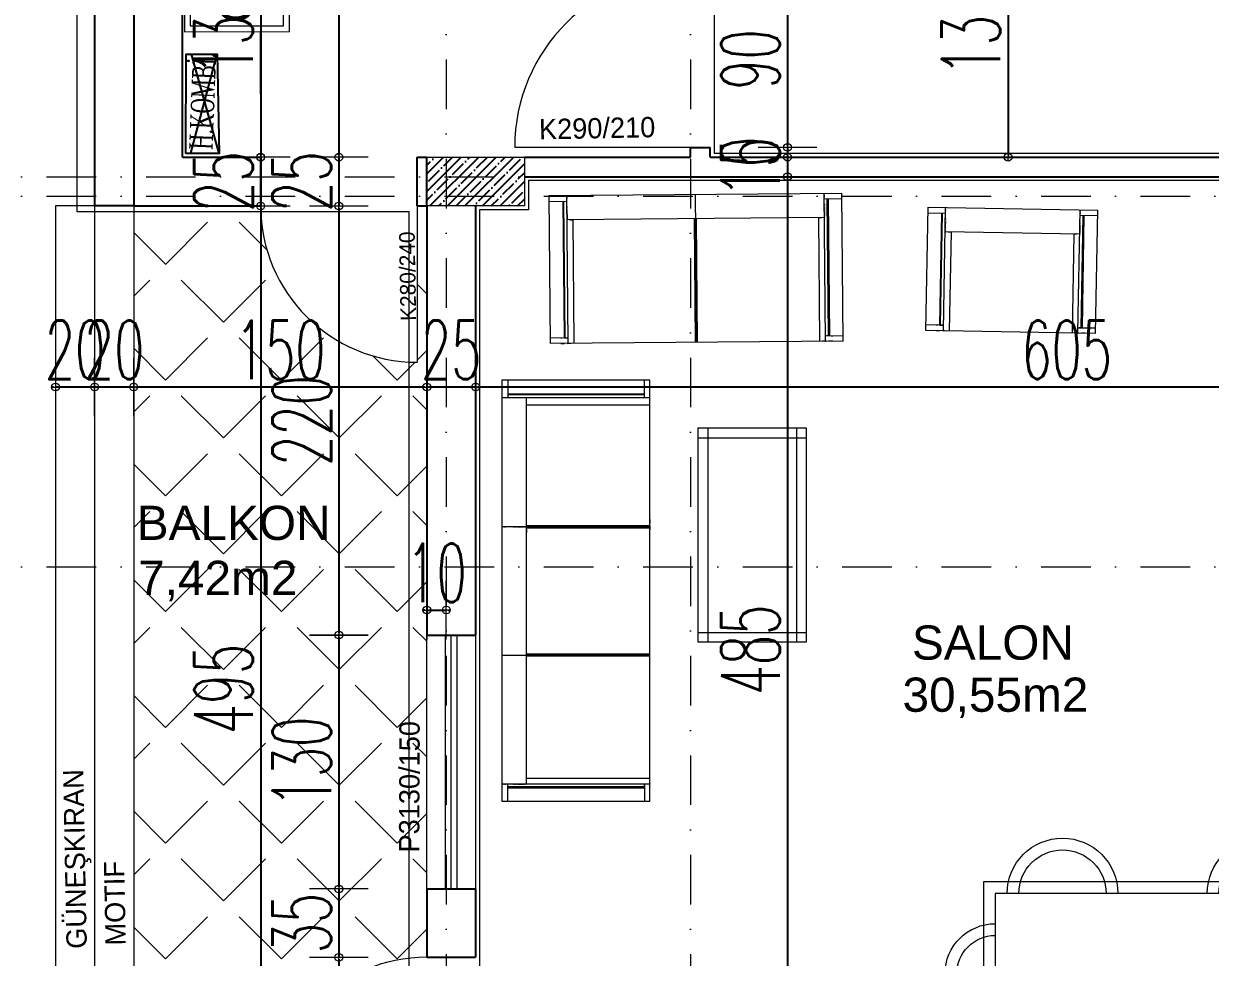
# Model space of a CAD drawing. Header units: millimetres. Extents: x -16104 to 67872, y -88009 to 12107.
# Drawn here: x 10786 to 11393, y 10600 to 11078 of the extents above; entities that cross this region are included whole.
import ezdxf

# ---------------------------------------------------------------- set-up
doc = ezdxf.new("R2010")
doc.units = ezdxf.units.MM
doc.linetypes.add('DASHDOTX2', pattern=[50.8, 25.4, -12.7, 0, -12.7])
doc.layers.get('0').update_dxf_attribs({"color": 241})
for name, color, linetype, lineweight in [('akslar', 144, 'Continuous', 20), ('bacas', 11, 'Continuous', 5), ('balkon', 6, 'Continuous', 5), ('duvar', 123, 'Continuous', 25), ('emsal&kolon', 1, 'Continuous', 5), ('kapı', 3, 'Continuous', 5), ('OLCU', 54, 'Continuous', 13), ('PASEMCON', 2, 'Continuous', 9), ('pencere', 5, 'Continuous', 5), ('POZ', 36, 'Continuous', 18), ('SıVA', 40, 'Continuous', 9), ('tefriş', 30, 'Continuous', 5), ('ÖLÇÜ', 252, 'Continuous', 20)]:
    doc.layers.add(name, color=color, linetype=linetype, lineweight=lineweight)
doc.styles.add('DIM', font='Txttw.shx', dxfattribs={"width": 0.6})
doc.styles.add('DIN', font='times.ttf', dxfattribs={"width": 0.6})
doc.styles.add('M2', font='stylu.ttf', dxfattribs={"height": 10})
doc.dimstyles.new('50', dxfattribs={"dimscale": 0, "dimtxt": 30, "dimasz": 1, "dimexe": 0, "dimexo": 2, "dimgap": 4, "dimtad": 1, "dimdec": 0, "dimzin": 0, "dimdsep": 46, "dimtxsty": 'DIM', "dimblk1": 'DOT', "dimblk2": 'DOT', "dimsah": 1, "dimcen": 1.5, "dimdle": 3, "dimse1": 1, "dimse2": 1, "dimclrd": 256, "dimclre": 9, "dimclrt": 256, "dimadec": 0, "dimazin": 0, "dimtfac": 0.24, "dimtdec": 0, "dimtix": 1, "dimtmove": 2, "dimatfit": 3, "dimldrblk": 'DOT', "dimfxl": 0, "dimtolj": 1, "dimtzin": 15, "dimarcsym": 0})

# ---------------------------------------------------------------- blocks, each defined once
blk = doc.blocks.new('sec')
at = {"layer": 'bacas'}
for p, q in [((9731.12, -593.55), (9731.12, -669.3)), ((9731.12, -593.55), (9946.75, -593.55)), ((9731.12, -593.55), (9731.12, -669.3)), ((9736.37, -593.55), (9738.37, -593.55)), ((9736.37, -593.55), (9738.37, -593.55)), ((9739.62, -593.55), (9741.62, -593.55)), ((9739.62, -593.55), (9741.62, -593.55)), ((9740.12, -593.55), (9740.12, -669.3)), ((9740.37, -593.55), (9740.12, -593.55)), ((9740.12, -593.55), (9740.12, -669.3)), ((9740.37, -593.55), (9740.12, -593.55)), ((9743.12, -656.8), (9743.12, -593.55)), ((9743.12, -656.8), (9743.12, -593.55)), ((9797, -593.55), (9946.75, -593.55)), ((9805.56, -593.55), (9805.56, -656.8)), ((9805.56, -593.55), (9805.56, -656.8)), ((9806.12, -669.3), (9806.12, -593.55)), ((9806.12, -669.3), (9806.12, -593.55)), ((9806.62, -593.55), (9806.62, -656.8)), ((9806.62, -593.55), (9806.62, -656.8)), ((9872.37, -593.55), (9870.37, -593.55)), ((9872.37, -593.55), (9870.37, -593.55)), ((9871.18, -593.55), (9871.18, -656.8)), ((9871.62, -593.55), (9871.87, -593.55)), ((9871.62, -593.55), (9871.87, -593.55)), ((9871.87, -593.55), (9871.87, -669.3)), ((9872.25, -593.55), (9872.25, -656.8)), ((9875.62, -593.55), (9873.62, -593.55)), ((9875.62, -593.55), (9873.62, -593.55)), ((9934.26, -656.8), (9934.26, -593.55)), ((9937.83, -593.56), (9937.83, -669.31)), ((9946.83, -593.56), (9946.83, -669.31)), ((9946.83, -593.56), (9946.83, -669.31)), ((9740.12, -596.3), (9731.12, -596.3)), ((9740.12, -596.3), (9731.12, -596.3)), ((9737.12, -596.3), (9736.37, -596.3)), ((9737.12, -596.3), (9736.37, -596.3)), ((9738.12, -666.3), (9738.12, -596.3)), ((9738.12, -596.3), (9739.62, -596.3)), ((9738.12, -666.3), (9738.12, -596.3)), ((9738.12, -596.3), (9739.62, -596.3)), ((9738.37, -596.3), (9738.62, -596.3)), ((9738.37, -596.3), (9738.62, -596.3)), ((9738.62, -596.3), (9738.62, -666.3)), ((9738.62, -596.3), (9738.62, -666.3)), ((9937.75, -596.3), (9946.75, -596.3)), ((9937.75, -596.3), (9946.75, -596.3)), ((9939.33, -596.31), (9939.33, -666.31)), ((9939.33, -596.31), (9939.33, -666.31)), ((9939.83, -666.31), (9939.83, -596.31)), ((9939.83, -666.31), (9939.83, -596.31)), ((9740.12, -656.8), (9871.87, -656.8)), ((9740.12, -656.8), (9740.37, -656.8)), ((9740.12, -656.8), (9937.83, -656.8)), ((9740.12, -656.8), (9740.37, -656.8)), ((9740.12, -657.3), (9740.12, -657.05)), ((9740.12, -657.3), (9740.12, -657.05)), ((9740.12, -657.8), (9740.12, -657.55)), ((9740.12, -657.8), (9740.12, -657.55)), ((9740.12, -658.3), (9740.12, -658.05)), ((9740.12, -658.3), (9740.12, -658.05)), ((9740.12, -658.8), (9740.12, -658.55)), ((9740.12, -658.8), (9740.12, -658.55)), ((9740.12, -659.3), (9740.12, -659.05)), ((9740.12, -659.3), (9740.12, -659.05)), ((9740.12, -659.8), (9740.12, -659.55)), ((9740.12, -659.8), (9740.12, -659.55)), ((9740.12, -660.3), (9740.12, -660.05)), ((9740.12, -660.3), (9740.12, -660.05)), ((9740.12, -661.05), (9740.12, -660.55)), ((9740.12, -661.05), (9740.12, -660.55)), ((9740.12, -661.55), (9740.12, -661.3)), ((9740.12, -661.55), (9740.12, -661.3)), ((9741.62, -656.8), (9743.12, -656.8)), ((9741.62, -656.8), (9743.12, -656.8)), ((9870.37, -656.8), (9868.87, -656.8)), ((9870.37, -656.8), (9868.87, -656.8)), ((9871.87, -656.8), (9871.62, -656.8)), ((9871.87, -656.8), (9871.62, -656.8)), ((9871.87, -657.3), (9871.87, -657.05)), ((9871.87, -657.3), (9871.87, -657.05)), ((9871.87, -657.8), (9871.87, -657.55)), ((9871.87, -657.8), (9871.87, -657.55)), ((9871.87, -658.3), (9871.87, -658.05)), ((9871.87, -658.3), (9871.87, -658.05)), ((9871.87, -658.8), (9871.87, -658.55)), ((9871.87, -658.8), (9871.87, -658.55)), ((9871.87, -659.3), (9871.87, -659.05)), ((9871.87, -659.3), (9871.87, -659.05)), ((9871.87, -659.8), (9871.87, -659.55)), ((9871.87, -659.8), (9871.87, -659.55)), ((9871.87, -660.3), (9871.87, -660.05)), ((9871.87, -660.3), (9871.87, -660.05)), ((9871.87, -661.05), (9871.87, -660.55)), ((9871.87, -661.05), (9871.87, -660.55)), ((9871.87, -661.55), (9871.87, -661.3)), ((9871.87, -661.55), (9871.87, -661.3)), ((9731.12, -666.3), (9740.12, -666.3)), ((9731.12, -666.3), (9740.12, -666.3)), ((9740.12, -662.3), (9740.12, -662.05)), ((9740.12, -662.3), (9740.12, -662.05)), ((9740.12, -663.05), (9740.12, -662.8)), ((9740.12, -663.05), (9740.12, -662.8)), ((9740.12, -663.8), (9740.12, -663.55)), ((9740.12, -663.8), (9740.12, -663.55)), ((9740.12, -667.55), (9740.12, -667.3)), ((9740.12, -667.55), (9740.12, -667.3)), ((9871.87, -662.3), (9871.87, -662.05)), ((9871.87, -662.3), (9871.87, -662.05)), ((9871.87, -663.05), (9871.87, -662.8)), ((9871.87, -663.05), (9871.87, -662.8)), ((9871.87, -663.8), (9871.87, -663.55)), ((9871.87, -663.8), (9871.87, -663.55)), ((9871.87, -667.55), (9871.87, -667.3)), ((9871.87, -667.55), (9871.87, -667.3)), ((9946.83, -666.31), (9937.83, -666.31)), ((9946.83, -666.31), (9937.83, -666.31)), ((9946.83, -669.31), (9731.12, -669.3)), ((9740.12, -668.3), (9740.12, -668.05)), ((9740.12, -668.3), (9740.12, -668.05)), ((9946.83, -669.31), (9797.08, -669.31)), ((9871.87, -668.3), (9871.87, -668.05)), ((9871.87, -668.3), (9871.87, -668.05))]:
    blk.add_line(p, q, dxfattribs=at)
blk = doc.blocks.new('NEWBLOCK5')
at = {"layer": 'bacas'}
for p, q in [((1.4704, -0.1965), (0.3729, -0.1965)), ((0.3729, -0.1965), (0.3729, -0.749)), ((0.4229, -0.1965), (0.4229, -0.749)), ((1.4204, -0.1965), (1.4204, -0.749)), ((1.4704, -0.749), (1.4704, -0.1965)), ((0.3729, -0.2465), (1.4704, -0.2465)), ((1.4704, -0.7015), (0.3729, -0.7015)), ((0.3729, -0.749), (1.4704, -0.749))]:
    blk.add_line(p, q, dxfattribs=at)
blk = doc.blocks.new('NEWBLOCK4')
at = {"layer": 'bacas'}
for p, q in [((-0.8505, 0.5894), (-0.8505, 2.0869)), ((-0.093, 2.0869), (-0.8505, 2.0869)), ((-0.8205, 2.0869), (-0.8205, 1.9969)), ((-0.1205, 1.9969), (-0.1205, 2.0869)), ((-0.093, 2.0869), (-0.093, 0.5894)), ((-0.8205, 2.0169), (-0.1205, 2.0169)), ((-0.1205, 2.0119), (-0.8205, 2.0119)), ((-0.1205, 2.0269), (-0.1205, 2.0344)), ((-0.1205, 2.0169), (-0.1205, 2.0019)), ((-0.1205, 2.0144), (-0.1205, 2.0119)), ((-0.093, 2.0344), (-0.093, 2.0144)), ((-0.093, 1.9969), (-0.8505, 1.9969)), ((-0.8405, 1.9969), (-0.838, 1.9969)), ((-0.833, 1.9969), (-0.8305, 1.9969)), ((-0.7955, 1.9969), (-0.793, 1.9969)), ((-0.788, 1.9969), (-0.7855, 1.9969)), ((-0.7805, 1.9969), (-0.778, 1.9969)), ((-0.773, 1.9969), (-0.7705, 1.9969)), ((-0.768, 1.9969), (-0.763, 1.9969)), ((-0.7605, 1.9969), (-0.758, 1.9969)), ((-0.7555, 1.9969), (-0.753, 1.9969)), ((-0.7505, 1.9969), (-0.748, 1.9969)), ((-0.7455, 1.9969), (-0.743, 1.9969)), ((-0.7405, 1.9969), (-0.738, 1.9969)), ((-0.7355, 1.9969), (-0.733, 1.9969)), ((-0.7305, 1.9969), (-0.728, 1.9969)), ((-0.7255, 1.9969), (-0.7255, 0.6794)), ((-0.7255, 1.9969), (-0.7255, 1.9944)), ((-0.7255, 1.9819), (-0.7255, 1.9669)), ((-0.7255, 1.9669), (-0.093, 1.9669)), ((-0.093, 2.0019), (-0.093, 1.9819)), ((-0.093, 1.9944), (-0.093, 1.9969)), ((-0.8505, 1.3369), (-0.093, 1.3369)), ((-0.093, 1.3425), (-0.7255, 1.3425)), ((-0.093, 1.3319), (-0.7255, 1.3319)), ((-0.093, 0.6794), (-0.8505, 0.6794)), ((-0.8405, 0.6794), (-0.838, 0.6794)), ((-0.833, 0.6794), (-0.8305, 0.6794)), ((-0.8205, 0.5894), (-0.8205, 0.6794)), ((-0.7955, 0.6794), (-0.793, 0.6794)), ((-0.788, 0.6794), (-0.7855, 0.6794)), ((-0.7805, 0.6794), (-0.778, 0.6794)), ((-0.773, 0.6794), (-0.7705, 0.6794)), ((-0.768, 0.6794), (-0.763, 0.6794)), ((-0.7605, 0.6794), (-0.758, 0.6794)), ((-0.7555, 0.6794), (-0.753, 0.6794)), ((-0.7505, 0.6794), (-0.748, 0.6794)), ((-0.7455, 0.6794), (-0.743, 0.6794)), ((-0.7405, 0.6794), (-0.738, 0.6794)), ((-0.7355, 0.6794), (-0.733, 0.6794)), ((-0.7305, 0.6794), (-0.728, 0.6794)), ((-0.7255, 0.6944), (-0.7255, 0.7094)), ((-0.7255, 0.7094), (-0.093, 0.7094)), ((-0.7255, 0.6794), (-0.7255, 0.6819)), ((-0.1205, 0.6794), (-0.1205, 0.5894)), ((-0.1205, 0.6594), (-0.1205, 0.6744)), ((-0.093, 0.6744), (-0.093, 0.6944)), ((-0.093, 0.6819), (-0.093, 0.6794)), ((-0.1205, 0.6644), (-0.8205, 0.6644)), ((-0.8205, 0.6594), (-0.1205, 0.6594)), ((-0.1205, 0.6619), (-0.1205, 0.6644)), ((-0.1205, 0.6494), (-0.1205, 0.6419)), ((-0.093, 0.6419), (-0.093, 0.6619)), ((-0.093, 0.5894), (-0.8505, 0.5894))]:
    blk.add_line(p, q, dxfattribs=at)
blk = doc.blocks.new('tekli.')
at = {"layer": 'bacas'}
for p, q in [((43.44, 0), (-43.44, 0)), ((-43.44, 0), (-43.44, -63.16)), ((-38.19, 0), (-36.19, 0)), ((-34.94, 0), (-32.94, 0)), ((-34.19, 0), (-34.44, 0)), ((-34.44, 0), (-34.44, -63.16)), ((-31.44, -50.66), (-31.44, 0)), ((31.44, -50.66), (31.44, 0)), ((34.94, 0), (32.94, 0)), ((34.19, 0), (34.44, 0)), ((34.44, 0), (34.44, -63.16)), ((38.19, 0), (36.19, 0)), ((43.44, 0), (43.44, -63.16)), ((-34.44, -2.75), (-43.44, -2.75)), ((-37.44, -2.75), (-38.19, -2.75)), ((-36.44, -60.16), (-36.44, -2.75)), ((-36.44, -2.75), (-34.94, -2.75)), ((-36.19, -2.75), (-35.94, -2.75)), ((-35.94, -2.75), (-35.94, -60.16)), ((34.44, -2.75), (43.44, -2.75)), ((36.44, -2.75), (34.94, -2.75)), ((35.94, -2.75), (35.94, -60.16)), ((36.19, -2.75), (35.94, -2.75)), ((36.44, -60.16), (36.44, -2.75)), ((37.44, -2.75), (38.19, -2.75)), ((34.44, -50.66), (-34.44, -50.66)), ((-34.44, -50.66), (-34.19, -50.66)), ((-34.44, -51.16), (-34.44, -50.91)), ((-34.44, -51.66), (-34.44, -51.41)), ((-34.44, -52.16), (-34.44, -51.91)), ((-34.44, -52.66), (-34.44, -52.41)), ((-34.44, -53.16), (-34.44, -52.91)), ((-34.44, -53.66), (-34.44, -53.41)), ((-34.44, -54.16), (-34.44, -53.91)), ((-34.44, -54.91), (-34.44, -54.41)), ((-32.94, -50.66), (-31.44, -50.66)), ((32.94, -50.66), (31.44, -50.66)), ((34.44, -50.66), (34.19, -50.66)), ((34.44, -51.16), (34.44, -50.91)), ((34.44, -51.66), (34.44, -51.41)), ((34.44, -52.16), (34.44, -51.91)), ((34.44, -52.66), (34.44, -52.41)), ((34.44, -53.16), (34.44, -52.91)), ((34.44, -53.66), (34.44, -53.41)), ((34.44, -54.16), (34.44, -53.91)), ((34.44, -54.91), (34.44, -54.41)), ((-43.44, -60.16), (-34.44, -60.16)), ((-34.44, -55.41), (-34.44, -55.16)), ((-34.44, -56.16), (-34.44, -55.91)), ((-34.44, -56.91), (-34.44, -56.66)), ((-34.44, -57.66), (-34.44, -57.41)), ((34.44, -55.41), (34.44, -55.16)), ((34.44, -56.16), (34.44, -55.91)), ((34.44, -56.91), (34.44, -56.66)), ((34.44, -57.66), (34.44, -57.41)), ((43.44, -60.16), (34.44, -60.16)), ((-43.44, -63.16), (43.44, -63.16)), ((-34.44, -61.41), (-34.44, -61.16)), ((-34.44, -62.16), (-34.44, -61.91)), ((34.44, -61.41), (34.44, -61.16)), ((34.44, -62.16), (34.44, -61.91))]:
    blk.add_line(p, q, dxfattribs=at)
blk = doc.blocks.new('rb')
at = {"layer": 'tefriş'}
for points in [[(1548.4, 487.07), (1595.5, 487.07), (1595.5, 394.92), (1548.4, 394.92)], [(1551.4, 484.07), (1592.5, 484.07), (1592.5, 397.92), (1551.4, 397.92)]]:
    blk.add_lwpolyline(points, close=True, dxfattribs=at)
for centre, radius, start, end in [((1571.95, 484.07), 12.83, 0, 180), ((1571.95, 484.07), 9.83, 0, 180), ((1551.4, 466.84), 14.18, 90, 270), ((1592.5, 466.49), 13.72, 270, 90), ((1551.4, 466.84), 11.18, 90, 270), ((1592.5, 466.49), 10.72, 270, 90), ((1551.4, 415.62), 14.18, 90, 270), ((1551.4, 415.62), 11.18, 90, 270), ((1592.29, 413.54), 13.72, 270, 90), ((1592.29, 413.54), 10.72, 270, 90), ((1571.95, 397.92), 13.83, 180, 0), ((1571.95, 397.92), 10.83, 180, 0)]:
    blk.add_arc(centre, radius, start, end, dxfattribs=at)
blk = doc.blocks.new('DOT')
for p, q in [((0, 15), (0, -15)), ((-2, 0), (0, 0)), ((2, 0), (0, 0))]:
    blk.add_line(p, q)
blk.add_circle((0, 0), 2)
blk = doc.blocks.new('*D516')
at = {"layer": 'Defpoints', "color": 0, "transparency": 16777216}
for p in [(10867.15, 11139.89), (10867.15, 11009.73), (10907.15, 11009.73)]:
    blk.add_point(p, dxfattribs=at)
at = {"layer": 'OLCU', "lineweight": -2, "transparency": 16777216}
blk.add_line((10907.15, 11138.89), (10907.15, 11010.73), dxfattribs=at)
for p, rotation in [((10907.15, 11139.89), 90), ((10907.15, 11009.73), 270)]:
    blk.add_blockref('DOT', p, dxfattribs=dict(at, rotation=rotation))
at = {"layer": 'OLCU', "transparency": 16777216, "insert": (10888.15, 11074.81), "char_height": 30, "attachment_point": 5, "rotation": 90, "style": 'DIM'}
blk.add_mtext('\\A1;130', dxfattribs=at)
blk = doc.blocks.new('*D980')
at = {"layer": 'Defpoints', "color": 0, "transparency": 16777216}
for p in [(10907.15, 11009.73), (10907.15, 10984.73), (10907.15, 10984.73)]:
    blk.add_point(p, dxfattribs=at)
at = {"layer": 'OLCU', "lineweight": -2, "transparency": 16777216}
for p, q in [((10907.15, 11010.73), (10907.15, 11011.73)), ((10907.15, 11009.73), (10907.15, 10984.73)), ((10907.15, 10983.73), (10907.15, 10982.73))]:
    blk.add_line(p, q, dxfattribs=at)
for p, rotation in [((10907.15, 11009.73), 270), ((10907.15, 10984.73), 90)]:
    blk.add_blockref('DOT', p, dxfattribs=dict(at, rotation=rotation))
at = {"layer": 'OLCU', "transparency": 16777216, "insert": (10888.15, 10997.23), "char_height": 30, "attachment_point": 5, "rotation": 90, "style": 'DIM'}
blk.add_mtext('\\A1;25', dxfattribs=at)
blk = doc.blocks.new('*D517')
at = {"layer": 'Defpoints', "color": 0, "transparency": 16777216}
for p in [(10907.15, 10984.73), (10907.15, 10490.04), (10907.15, 10490.04)]:
    blk.add_point(p, dxfattribs=at)
at = {"layer": 'OLCU', "lineweight": -2, "transparency": 16777216}
blk.add_line((10907.15, 10983.73), (10907.15, 10491.04), dxfattribs=at)
for p, rotation in [((10907.15, 10984.73), 90), ((10907.15, 10490.04), 270)]:
    blk.add_blockref('DOT', p, dxfattribs=dict(at, rotation=rotation))
at = {"layer": 'OLCU', "transparency": 16777216, "insert": (10888.15, 10737.39), "char_height": 30, "attachment_point": 5, "rotation": 90, "style": 'DIM'}
blk.add_mtext('\\A1;495', dxfattribs=at)
blk = doc.blocks.new('*D519')
at = {"layer": 'Defpoints', "color": 0, "transparency": 16777216}
for p in [(10917.15, 11400.04), (10922.15, 11009.73), (10947.15, 11009.73)]:
    blk.add_point(p, dxfattribs=at)
at = {"layer": 'OLCU', "lineweight": -2, "transparency": 16777216}
blk.add_line((10947.15, 11399.04), (10947.15, 11010.73), dxfattribs=at)
for p, rotation in [((10947.15, 11400.04), 90), ((10947.15, 11009.73), 270)]:
    blk.add_blockref('DOT', p, dxfattribs=dict(at, rotation=rotation))
at = {"layer": 'OLCU', "transparency": 16777216, "insert": (10928.15, 11204.89), "char_height": 30, "attachment_point": 5, "rotation": 90, "style": 'DIM'}
blk.add_mtext('\\A1;390', dxfattribs=at)
blk = doc.blocks.new('*D520')
at = {"layer": 'Defpoints', "color": 0, "transparency": 16777216}
for p in [(10922.15, 11009.73), (10922.15, 10984.73), (10947.15, 10984.73)]:
    blk.add_point(p, dxfattribs=at)
at = {"layer": 'OLCU', "lineweight": -2, "transparency": 16777216}
for p, q in [((10947.15, 11010.73), (10947.15, 11011.73)), ((10947.15, 11009.73), (10947.15, 10984.73)), ((10947.15, 10983.73), (10947.15, 10982.73))]:
    blk.add_line(p, q, dxfattribs=at)
for p, rotation in [((10947.15, 11009.73), 270), ((10947.15, 10984.73), 90)]:
    blk.add_blockref('DOT', p, dxfattribs=dict(at, rotation=rotation))
at = {"layer": 'OLCU', "transparency": 16777216, "insert": (10928.15, 10997.23), "char_height": 30, "attachment_point": 5, "rotation": 90, "style": 'DIM'}
blk.add_mtext('\\A1;25', dxfattribs=at)
blk = doc.blocks.new('*D982')
at = {"layer": 'Defpoints', "color": 0, "transparency": 16777216}
for p in [(10987.15, 10984.73), (10947.15, 10765.04), (10992.15, 10765.04)]:
    blk.add_point(p, dxfattribs=at)
at = {"layer": 'OLCU', "lineweight": -2, "transparency": 16777216}
blk.add_line((10947.15, 10983.73), (10947.15, 10766.04), dxfattribs=at)
for p, rotation in [((10947.15, 10984.73), 90), ((10947.15, 10765.04), 270)]:
    blk.add_blockref('DOT', p, dxfattribs=dict(at, rotation=rotation))
at = {"layer": 'OLCU', "transparency": 16777216, "insert": (10928.15, 10874.89), "char_height": 30, "attachment_point": 5, "rotation": 90, "style": 'DIM'}
blk.add_mtext('\\A1;220', dxfattribs=at)
blk = doc.blocks.new('*D983')
at = {"layer": 'Defpoints', "color": 0, "transparency": 16777216}
for p in [(10992.15, 10765.04), (10947.15, 10635.04), (10992.15, 10635.04)]:
    blk.add_point(p, dxfattribs=at)
at = {"layer": 'OLCU', "lineweight": -2, "transparency": 16777216}
blk.add_line((10947.15, 10764.04), (10947.15, 10636.04), dxfattribs=at)
for p, rotation in [((10947.15, 10765.04), 90), ((10947.15, 10635.04), 270)]:
    blk.add_blockref('DOT', p, dxfattribs=dict(at, rotation=rotation))
at = {"layer": 'OLCU', "transparency": 16777216, "insert": (10928.15, 10700.04), "char_height": 30, "attachment_point": 5, "rotation": 90, "style": 'DIM'}
blk.add_mtext('\\A1;130', dxfattribs=at)
blk = doc.blocks.new('*D984')
at = {"layer": 'Defpoints', "color": 0, "transparency": 16777216}
for p in [(10992.15, 10635.04), (10947.15, 10600.04), (10992.15, 10600.04)]:
    blk.add_point(p, dxfattribs=at)
at = {"layer": 'OLCU', "lineweight": -2, "transparency": 16777216}
for p, q in [((10947.15, 10636.04), (10947.15, 10637.04)), ((10947.15, 10635.04), (10947.15, 10600.04)), ((10947.15, 10599.04), (10947.15, 10598.04))]:
    blk.add_line(p, q, dxfattribs=at)
for p, rotation in [((10947.15, 10635.04), 270), ((10947.15, 10600.04), 90)]:
    blk.add_blockref('DOT', p, dxfattribs=dict(at, rotation=rotation))
at = {"layer": 'OLCU', "transparency": 16777216, "insert": (10928.15, 10617.54), "char_height": 30, "attachment_point": 5, "rotation": 90, "style": 'DIM'}
blk.add_mtext('\\A1;35', dxfattribs=at)
blk = doc.blocks.new('*D521')
at = {"layer": 'Defpoints', "color": 0, "transparency": 16777216}
for p in [(10992.15, 10600.04), (10947.15, 10520.04), (10992.15, 10520.04)]:
    blk.add_point(p, dxfattribs=at)
at = {"layer": 'OLCU', "lineweight": -2, "transparency": 16777216}
blk.add_line((10947.15, 10599.04), (10947.15, 10521.04), dxfattribs=at)
for p, rotation in [((10947.15, 10600.04), 90), ((10947.15, 10520.04), 270)]:
    blk.add_blockref('DOT', p, dxfattribs=dict(at, rotation=rotation))
at = {"layer": 'OLCU', "transparency": 16777216, "insert": (10928.15, 10560.04), "char_height": 30, "attachment_point": 5, "rotation": 90, "style": 'DIM'}
blk.add_mtext('\\A1;80', dxfattribs=at)
blk = doc.blocks.new('*D528')
at = {"layer": 'Defpoints', "color": 0, "transparency": 16777216}
for p in [(11137.15, 11104.73), (11137.15, 11014.73), (11176.79, 11014.73)]:
    blk.add_point(p, dxfattribs=at)
at = {"layer": 'OLCU', "lineweight": -2, "transparency": 16777216}
blk.add_line((11176.79, 11103.73), (11176.79, 11015.73), dxfattribs=at)
for p, rotation in [((11176.79, 11104.73), 90), ((11176.79, 11014.73), 270)]:
    blk.add_blockref('DOT', p, dxfattribs=dict(at, rotation=rotation))
at = {"layer": 'OLCU', "transparency": 16777216, "insert": (11157.79, 11059.73), "char_height": 30, "attachment_point": 5, "rotation": 90, "style": 'DIM'}
blk.add_mtext('\\A1;90', dxfattribs=at)
blk = doc.blocks.new('*D529')
at = {"layer": 'Defpoints', "color": 0, "transparency": 16777216}
for p in [(11176.79, 11014.73), (11176.79, 11009.73), (11176.79, 11009.73)]:
    blk.add_point(p, dxfattribs=at)
at = {"layer": 'OLCU', "lineweight": -2, "transparency": 16777216}
for p, q in [((11176.79, 11015.73), (11176.79, 11016.73)), ((11176.79, 11014.73), (11176.79, 11009.73)), ((11176.79, 11008.73), (11176.79, 11007.73))]:
    blk.add_line(p, q, dxfattribs=at)
for p, rotation in [((11176.79, 11014.73), 270), ((11176.79, 11009.73), 90)]:
    blk.add_blockref('DOT', p, dxfattribs=dict(at, rotation=rotation))
at = {"layer": 'OLCU', "transparency": 16777216, "insert": (11157.79, 11012.23), "char_height": 30, "attachment_point": 5, "rotation": 90, "style": 'DIM'}
blk.add_mtext('\\A1;5', dxfattribs=at)
blk = doc.blocks.new('*D530')
at = {"layer": 'Defpoints', "color": 0, "transparency": 16777216}
for p in [(11176.79, 11009.73), (11176.79, 10999.73), (11176.79, 10999.73)]:
    blk.add_point(p, dxfattribs=at)
at = {"layer": 'OLCU', "lineweight": -2, "transparency": 16777216}
for p, q in [((11176.79, 11010.73), (11176.79, 11011.73)), ((11176.79, 11009.73), (11176.79, 10999.73)), ((11176.79, 10998.73), (11176.79, 10997.73))]:
    blk.add_line(p, q, dxfattribs=at)
for p, rotation in [((11176.79, 11009.73), 270), ((11176.79, 10999.73), 90)]:
    blk.add_blockref('DOT', p, dxfattribs=dict(at, rotation=rotation))
at = {"layer": 'OLCU', "transparency": 16777216, "insert": (11157.79, 11004.73), "char_height": 30, "attachment_point": 5, "rotation": 90, "style": 'DIM'}
blk.add_mtext('\\A1;10', dxfattribs=at)
blk = doc.blocks.new('*D531')
at = {"layer": 'Defpoints', "color": 0, "transparency": 16777216}
for p in [(11176.79, 10999.73), (11176.79, 10515.04), (11176.79, 10515.04)]:
    blk.add_point(p, dxfattribs=at)
at = {"layer": 'OLCU', "lineweight": -2, "transparency": 16777216}
blk.add_line((11176.79, 10998.73), (11176.79, 10516.04), dxfattribs=at)
for p, rotation in [((11176.79, 10999.73), 90), ((11176.79, 10515.04), 270)]:
    blk.add_blockref('DOT', p, dxfattribs=dict(at, rotation=rotation))
at = {"layer": 'OLCU', "transparency": 16777216, "insert": (11157.79, 10757.39), "char_height": 30, "attachment_point": 5, "rotation": 90, "style": 'DIM'}
blk.add_mtext('\\A1;485', dxfattribs=at)
blk = doc.blocks.new('*D534')
at = {"layer": 'Defpoints', "color": 0, "transparency": 16777216}
for p in [(11289.65, 11139.73), (11289.65, 11009.73), (11289.65, 11009.73)]:
    blk.add_point(p, dxfattribs=at)
at = {"layer": 'OLCU', "lineweight": -2, "transparency": 16777216}
blk.add_line((11289.65, 11138.73), (11289.65, 11010.73), dxfattribs=at)
for p, rotation in [((11289.65, 11139.73), 90), ((11289.65, 11009.73), 270)]:
    blk.add_blockref('DOT', p, dxfattribs=dict(at, rotation=rotation))
at = {"layer": 'OLCU', "transparency": 16777216, "insert": (11270.65, 11074.73), "char_height": 30, "attachment_point": 5, "rotation": 90, "style": 'DIM'}
blk.add_mtext('\\A1;130', dxfattribs=at)
blk = doc.blocks.new('*D566')
at = {"layer": 'Defpoints', "color": 0, "transparency": 16777216}
for p in [(11017.15, 10892.03), (11017.15, 10892.03), (11622.15, 10892.03)]:
    blk.add_point(p, dxfattribs=at)
at = {"layer": 'OLCU', "lineweight": -2, "transparency": 16777216}
blk.add_line((11621.15, 10892.03), (11018.15, 10892.03), dxfattribs=at)
at = {"layer": 'OLCU', "lineweight": -2, "transparency": 16777216, "rotation": 180}
blk.add_blockref('DOT', (11017.15, 10892.03), dxfattribs=at)
at = {"layer": 'OLCU', "lineweight": -2, "transparency": 16777216}
blk.add_blockref('DOT', (11622.15, 10892.03), dxfattribs=at)
at = {"layer": 'OLCU', "transparency": 16777216, "insert": (11319.65, 10911.03), "char_height": 30, "attachment_point": 5, "style": 'DIM'}
blk.add_mtext('\\A1;605', dxfattribs=at)
blk = doc.blocks.new('*D567')
at = {"layer": 'Defpoints', "color": 0, "transparency": 16777216}
for p in [(10992.15, 10892.03), (10992.15, 10892.03), (11017.15, 10892.03)]:
    blk.add_point(p, dxfattribs=at)
at = {"layer": 'OLCU', "lineweight": -2, "transparency": 16777216}
for p, q in [((10991.15, 10892.03), (10990.15, 10892.03)), ((11017.15, 10892.03), (10992.15, 10892.03)), ((11018.15, 10892.03), (11019.15, 10892.03))]:
    blk.add_line(p, q, dxfattribs=at)
blk.add_blockref('DOT', (10992.15, 10892.03), dxfattribs=at)
at = {"layer": 'OLCU', "lineweight": -2, "transparency": 16777216, "rotation": 180}
blk.add_blockref('DOT', (11017.15, 10892.03), dxfattribs=at)
at = {"layer": 'OLCU', "transparency": 16777216, "insert": (11004.65, 10911.03), "char_height": 30, "attachment_point": 5, "style": 'DIM'}
blk.add_mtext('\\A1;25', dxfattribs=at)
blk = doc.blocks.new('*D568')
at = {"layer": 'Defpoints', "color": 0, "transparency": 16777216}
for p in [(10842.15, 10892.03), (10842.15, 10892.03), (10992.15, 10892.03)]:
    blk.add_point(p, dxfattribs=at)
at = {"layer": 'OLCU', "lineweight": -2, "transparency": 16777216}
blk.add_line((10991.15, 10892.03), (10843.15, 10892.03), dxfattribs=at)
at = {"layer": 'OLCU', "lineweight": -2, "transparency": 16777216, "rotation": 180}
blk.add_blockref('DOT', (10842.15, 10892.03), dxfattribs=at)
at = {"layer": 'OLCU', "lineweight": -2, "transparency": 16777216}
blk.add_blockref('DOT', (10992.15, 10892.03), dxfattribs=at)
at = {"layer": 'OLCU', "transparency": 16777216, "insert": (10917.15, 10911.03), "char_height": 30, "attachment_point": 5, "style": 'DIM'}
blk.add_mtext('\\A1;150', dxfattribs=at)
blk = doc.blocks.new('*D569')
at = {"layer": 'Defpoints', "color": 0, "transparency": 16777216}
for p in [(10822.15, 10892.03), (10822.15, 10892.03), (10842.15, 10892.03)]:
    blk.add_point(p, dxfattribs=at)
at = {"layer": 'OLCU', "lineweight": -2, "transparency": 16777216}
for p, q in [((10821.15, 10892.03), (10820.15, 10892.03)), ((10842.15, 10892.03), (10822.15, 10892.03)), ((10843.15, 10892.03), (10844.15, 10892.03))]:
    blk.add_line(p, q, dxfattribs=at)
blk.add_blockref('DOT', (10822.15, 10892.03), dxfattribs=at)
at = {"layer": 'OLCU', "lineweight": -2, "transparency": 16777216, "rotation": 180}
blk.add_blockref('DOT', (10842.15, 10892.03), dxfattribs=at)
at = {"layer": 'OLCU', "transparency": 16777216, "insert": (10832.15, 10911.03), "char_height": 30, "attachment_point": 5, "style": 'DIM'}
blk.add_mtext('\\A1;20', dxfattribs=at)
blk = doc.blocks.new('*D570')
at = {"layer": 'Defpoints', "color": 0, "transparency": 16777216}
for p in [(10802.15, 10892.03), (10802.15, 10892.03), (10822.15, 10892.03)]:
    blk.add_point(p, dxfattribs=at)
at = {"layer": 'OLCU', "lineweight": -2, "transparency": 16777216}
for p, q in [((10801.15, 10892.03), (10800.15, 10892.03)), ((10822.15, 10892.03), (10802.15, 10892.03)), ((10823.15, 10892.03), (10824.15, 10892.03))]:
    blk.add_line(p, q, dxfattribs=at)
blk.add_blockref('DOT', (10802.15, 10892.03), dxfattribs=at)
at = {"layer": 'OLCU', "lineweight": -2, "transparency": 16777216, "rotation": 180}
blk.add_blockref('DOT', (10822.15, 10892.03), dxfattribs=at)
at = {"layer": 'OLCU', "transparency": 16777216, "insert": (10812.15, 10911.03), "char_height": 30, "attachment_point": 5, "style": 'DIM'}
blk.add_mtext('\\A1;20', dxfattribs=at)
blk = doc.blocks.new('*D671')
at = {"layer": 'Defpoints', "color": 0, "transparency": 16777216}
for p in [(10992.15, 11790.04), (11002.14, 10777.83), (11002.14, 10742.83)]:
    blk.add_point(p, dxfattribs=at)
at = {"layer": 'OLCU', "lineweight": -2, "transparency": 16777216}
for p, q in [((10991.15, 10777.83), (10990.15, 10777.83)), ((10992.15, 10777.83), (11002.14, 10777.83)), ((11003.14, 10777.83), (11004.14, 10777.83))]:
    blk.add_line(p, q, dxfattribs=at)
blk.add_blockref('DOT', (10992.15, 10777.83), dxfattribs=at)
at = {"layer": 'OLCU', "lineweight": -2, "transparency": 16777216, "rotation": 180}
blk.add_blockref('DOT', (11002.14, 10777.83), dxfattribs=at)
at = {"layer": 'OLCU', "transparency": 16777216, "insert": (10997.14, 10796.83), "char_height": 30, "attachment_point": 5, "style": 'DIM'}
blk.add_mtext('\\A1;10', dxfattribs=at)
blk = doc.blocks.new('*D673')
at = {"layer": 'Defpoints', "color": 0, "transparency": 16777216}
for p in [(11127.15, 11825.04), (11632.11, 11825.04), (11632.11, 10777.83)]:
    blk.add_point(p, dxfattribs=at)
at = {"layer": 'OLCU', "lineweight": -2, "transparency": 16777216}
blk.add_line((11128.15, 11825.04), (11631.11, 11825.04), dxfattribs=at)
at = {"layer": 'OLCU', "lineweight": -2, "transparency": 16777216, "rotation": 180}
blk.add_blockref('DOT', (11127.15, 11825.04), dxfattribs=at)
at = {"layer": 'OLCU', "lineweight": -2, "transparency": 16777216}
blk.add_blockref('DOT', (11632.11, 11825.04), dxfattribs=at)
at = {"layer": 'OLCU', "transparency": 16777216, "insert": (11379.63, 11844.04), "char_height": 30, "attachment_point": 5, "style": 'DIM'}
blk.add_mtext('\\A1;505', dxfattribs=at)
blk = doc.blocks.new('nb')
at = {"layer": 'tefriş'}
for points in [[(2093.6, -356.31), (2093.6, -292.09), (2039.78, -292.09), (2039.78, -356.31)], [(2090.6, -353.31), (2090.6, -295.09), (2042.78, -295.09), (2042.78, -353.31)]]:
    blk.add_lwpolyline(points, close=True, dxfattribs=at)
at = {"layer": 'tefriş', "insert": (2053.03, -347.96), "char_height": 17.5, "width": 1076.8413, "attachment_point": 9, "rotation": 270}
blk.add_mtext('{\\fArial|b0|i0|c162|p34;Ç.M.}', dxfattribs=at)
blk = doc.blocks.new('ae')
at = {"layer": 'duvar'}
for p, q in [((75774.14, -20966.63), (75824.26, -20949.94)), ((75773.51, -20952.17), (75824.86, -20963.16))]:
    blk.add_line(p, q, dxfattribs=at)
blk.add_lwpolyline([(75773.26, -20949.63), (75824.12, -20947.34), (75824.86, -20963.16), (75774.14, -20966.63)], close=True, dxfattribs=at)
at = {"layer": 'PASEMCON', "color": 7, "style": 'DIN', "width": 0.6}
blk.add_text('H.KOMBİ.', height=12.004, rotation=0.66441, dxfattribs=at).set_placement((75775.83, -20963.19))

msp = doc.modelspace()

# ---------------------------------------------------------------- hatches: boundary and pattern name
h = msp.add_hatch()
h.set_pattern_fill('ANSI35,_O', color=256)
h.set_pattern_definition([(45, (0, 0), (-4.490128, 4.490128), []), (45, (4.49, 0), (-4.490128, 4.490128), [7.9375, -1.5875, 0, -1.5875])])
h.paths.add_polyline_path([(11002.14, 11009.73), (10992.15, 11009.73), (10992.15, 10999.73), (11002.14, 10999.73)])
h.paths.add_polyline_path([(11042.15, 11009.73), (11002.14, 11009.73), (11002.14, 10999.73), (11042.15, 10999.73)])
h.paths.add_polyline_path([(11042.15, 10999.73), (11002.14, 10999.73), (11002.14, 10989.73), (11042.15, 10989.73)])
h.paths.add_polyline_path([(11002.14, 10989.73), (10992.15, 10989.73), (10992.15, 10984.73), (11002.14, 10984.73)])
h.paths.add_polyline_path([(11002.14, 10999.73), (10992.15, 10999.73), (10992.15, 10989.73), (11002.14, 10989.73)])
h.paths.add_polyline_path([(11042.15, 10989.73), (11002.14, 10989.73), (11002.14, 10984.73), (11042.15, 10984.73)])
at = {"layer": 'ÖLÇÜ'}
h = msp.add_hatch(dxfattribs=at)
h.set_pattern_fill('ANGLE,_O', color=256, scale=6, angle=45)
h.set_pattern_definition([(45, (-3603.393, 17059.605), (-29.63485, 29.63485), [30.48, -11.43]), (135, (-3603.393, 17059.605), (-29.63485, -29.63485), [30.48, -11.43])])
h.paths.add_polyline_path([(10907.15, 10984.73), (10842.15, 10984.73), (10842.15, 10959.73), (10911.16, 10959.73, -0.079624)])
h.paths.add_polyline_path([(10911.16, 10959.73), (10842.15, 10959.73), (10842.15, 10780.04), (10992.15, 10780.04), (10992.15, 10959.73), (10987.15, 10959.73), (10987.15, 10904.73, -0.323907)])
h.paths.add_polyline_path([(10992.15, 10635.04), (10992.15, 10765.04), (10992.15, 10780.04), (10842.15, 10780.04), (10842.15, 10589.37), (10952.22, 10589.37, -0.131404), (10992.15, 10600.04)])
h.paths.add_polyline_path([(10952.22, 10589.37), (10842.15, 10589.37), (10842.15, 10500.04), (10992.15, 10500.04), (10992.15, 10515.04), (10992.15, 10520.04), (10912.15, 10520.04, -0.268211)])
h.paths.add_polyline_path([(10992.15, 10500.04), (10842.15, 10500.04), (10842.15, 10490.04), (10992.15, 10490.04)])
h.paths.add_polyline_path([(10990.11, 10923.74), (10989.03, 10985.68), (10975.36, 10985.44), (10976.44, 10923.5)], flags=9)
h.paths.add_polyline_path([(10842.48, 10807.74), (10930.33, 10807.74), (10930.33, 10777.95), (10842.48, 10777.95)], flags=9)
h.paths.add_polyline_path([(10843.14, 10835.97), (10947.28, 10835.97), (10947.28, 10809.11), (10843.14, 10809.11)], flags=24)
h.paths.add_polyline_path([(10992.65, 10650.73), (10992.91, 10741.22), (10975.14, 10741.27), (10974.88, 10650.78)], flags=9)
h.paths.add_polyline_path([(10905.65, 10537.97), (10905.65, 10582.12), (10950.65, 10582.12), (10950.65, 10537.97)], flags=24)
h.paths.add_polyline_path([(10905.65, 10482.97), (10905.65, 10527.12), (10950.65, 10527.12), (10950.65, 10482.97)], flags=9)
h.paths.add_polyline_path([(10865.65, 10457.97), (10865.65, 10502.12), (10910.65, 10502.12), (10910.65, 10457.97)], flags=9)

# ---------------------------------------------------------------- linework, layer by layer
at = {"layer": 'akslar', "linetype": 'DASHDOTX2'}
for p, q in [((11002.14, 11925.04), (11002.14, 9115.54)), ((11127.15, 11925.04), (11127.15, 9115.54)), ((10492.15, 10999.73), (13542.15, 10999.73)), ((10492.15, 10989.73), (11911.65, 10989.73)), ((10492.15, 10800.04), (13542.15, 10800.04))]:
    msp.add_line(p, q, dxfattribs=at)
at = {"layer": 'balkon'}
for p, q in [((10802.15, 10984.73), (10802.15, 10450.04)), ((10822.15, 10984.73), (10802.15, 10984.73)), ((10822.15, 10984.73), (10822.15, 10470.04)), ((10842.15, 10984.73), (10842.15, 10490.04))]:
    msp.add_line(p, q, dxfattribs=at)
at = {"layer": 'duvar'}
for p, q in [((10822.15, 11139.89), (10822.15, 10984.73)), ((10842.15, 11139.89), (10842.15, 10984.73)), ((10867.15, 11009.73), (10867.15, 11139.89)), ((10867.15, 11009.73), (10907.15, 11009.73)), ((10907.15, 10984.73), (10907.15, 11009.73)), ((10987.15, 11009.73), (10992.15, 11009.73)), ((10987.15, 10984.73), (10987.15, 11009.73)), ((10992.15, 10984.73), (10992.15, 11009.73)), ((11042.15, 11009.73), (11127.15, 11009.73)), ((11127.15, 11009.73), (11127.15, 11014.73)), ((11127.15, 11014.73), (11137.15, 11014.73)), ((11137.15, 11009.73), (11137.15, 11014.73)), ((11137.15, 11009.73), (11527.15, 11009.73)), ((11042.15, 10999.73), (11527.15, 10999.73)), ((10842.15, 10984.73), (10822.15, 10984.73)), ((10842.15, 10984.73), (10907.15, 10984.73)), ((10842.15, 10984.73), (10907.15, 10984.73)), ((10987.15, 10984.73), (10992.15, 10984.73)), ((10992.15, 10984.73), (10992.15, 10765.04)), ((11017.15, 10984.73), (11017.15, 10765.04)), ((10992.15, 10765.04), (11017.15, 10765.04)), ((10992.15, 10635.04), (10992.15, 10600.04)), ((10992.15, 10635.04), (11017.15, 10635.04)), ((11017.15, 10635.04), (11017.15, 10600.04)), ((10992.15, 10600.04), (11017.15, 10600.04))]:
    msp.add_line(p, q, dxfattribs=at)
at = {"layer": 'emsal&kolon'}
msp.add_lwpolyline([(10992.15, 10984.73), (10992.15, 11009.73), (11042.15, 11009.73), (11042.15, 10984.73), (10992.15, 10984.73)], dxfattribs=at)
at = {"layer": 'kapı'}
for p, q in [((11127.15, 11014.73), (11037.15, 11014.73)), ((10987.15, 10984.73), (10987.15, 10904.73))]:
    msp.add_line(p, q, dxfattribs=at)
for centre, radius, start, end in [((11127.15, 11014.73), 90, 90, 180), ((10987.15, 10984.73), 80, 180, 270), ((10992.15, 10520.04), 80, 90, 180)]:
    msp.add_arc(centre, radius, start, end, dxfattribs=at)
at = {"layer": 'pencere'}
for p, q in [((10907.15, 11009.73), (10907.04, 11073.98)), ((10907.15, 11009.73), (10907.04, 11073.98)), ((10992.15, 10635.04), (10992.15, 10765.04)), ((11001.65, 10635.04), (11001.65, 10765.04)), ((11004.65, 10635.04), (11004.65, 10765.04)), ((11007.65, 10635.04), (11007.65, 10765.04)), ((11017.15, 10765.04), (11017.15, 10635.04))]:
    msp.add_line(p, q, dxfattribs=at)
at = {"layer": 'SıVA'}
for points in [[(12582.15, 10217.04), (12582.15, 9702.54), (12447.15, 9702.54), (12447.15, 9442.54), (11665.15, 9442.54), (11665.15, 9612.54), (11445.15, 9612.54), (11445.15, 10467.04), (10983.15, 10467.04), (10983.15, 10981.73), (10813.15, 10981.73), (10813.15, 11434.04), (11103.15, 11434.04), (11103.15, 11604.04), (12925.15, 11604.04), (12925.15, 11434.04), (13215.15, 11434.04), (13215.15, 10981.73), (13045.15, 10981.73), (13045.15, 10487.04), (12885.15, 10487.04), (12885.15, 10217.04)], [(11800.15, 11137.73), (11662.15, 11137.73), (11572.15, 11137.73), (11437.15, 11137.73), (11347.15, 11137.73), (11139.15, 11137.73), (11139.15, 11011.73), (11527.15, 11011.73), (11634.15, 11011.73), (11634.15, 10792.04), (11760.15, 10792.04), (11760.15, 10971.73), (11800.15, 10971.73)], [(11019.15, 10517.04), (11615.15, 10517.04), (11615.15, 10542.04), (11620.15, 10542.04), (11620.15, 10758.04), (11615.15, 10758.04), (11615.15, 10812.04), (11620.15, 10812.04), (11620.15, 10997.73), (11527.15, 10997.73), (11044.15, 10997.73), (11044.15, 10982.73), (11019.15, 10982.73), (11019.15, 10600.04)]]:
    msp.add_lwpolyline(points, close=True, dxfattribs=at)

# ---------------------------------------------------------------- block references
at = {"layer": 'duvar', "xscale": -1, "rotation": 270}
msp.add_blockref('sec', (11699.93, 948.64), dxfattribs=at)
at = {"layer": 'pencere', "rotation": 180.1001186238273}
msp.add_blockref('nb', (12962.17, 10785.48), dxfattribs=at)
at = {"layer": 'pencere', "xscale": -2, "yscale": 2, "zscale": 2, "rotation": 90}
msp.add_blockref('rb', (12251.19, 13735.46), dxfattribs=at)
at = {"layer": 'SıVA', "rotation": 87.12914624608054}
msp.add_blockref('ae', (-13849.61, -63617.3), dxfattribs=at)
at = {"layer": 'tefriş'}
for name, p, xscale, yscale, zscale, rotation in [('NEWBLOCK4', (10996.6, 10904.54), 99.99999999999761, 99.99999999999761, 99.99999999999761, 270.4785116298202), ('NEWBLOCK5', (11111.39, 10908.38), -100, 100, 100, 90)]:
    msp.add_blockref(name, p, dxfattribs=dict(at, xscale=xscale, yscale=yscale, zscale=zscale, rotation=rotation))
at = {"layer": 'tefriş', "xscale": -1, "rotation": 178.9850771958462}
msp.add_blockref('tekli.', (11291, 10920.28), dxfattribs=at)

# ---------------------------------------------------------------- texts
at = {"layer": 'emsal&kolon', "char_height": 17.5, "width": 1076.8413, "attachment_point": 9}
for s, insert in [('{\\fArial|b0|i0|c162|p34;BALKON}', (10942.9, 10813.48)), ('{\\fArial|b0|i0|c162|p34;7,42m2}', (10925.95, 10782.33)), ('{\\fArial|b0|i0|c162|p34;SALON}', (11323.32, 10752.19)), ('{\\fArial|b0|i0|c162|p34;30,55m2}', (11330.74, 10722.5))]:
    msp.add_mtext(s, dxfattribs=dict(at, insert=insert))
at = {"layer": 'POZ', "style": 'M2', "flags": 4}
for tag, p, height, rotation in [('K290/210', (11049.66, 11018.79), 10.4, 1.13919), ('K280/240', (10986.73, 10925.96), 8, 90.99934), ('P3130/150', (10988.33, 10653.7), 10.4, 89.83596), ('GÜNEŞKIRAN', (10818.19, 10604.49), 10.4, 91.13919), ('MOTIF', (10838.14, 10606.17), 10.4, 91.13919)]:
    msp.add_attdef(tag, p, 'K1 80/210', height=height, rotation=rotation, dxfattribs=at)

# ---------------------------------------------------------------- dimensions: what is measured, and where the dimension line sits
at = {"layer": 'OLCU'}
for base, p1, p2, picture, middle in [((11632.11, 11825.04), (11127.15, 11825.04), (11632.11, 10777.83), '*D673', (11379.63, 11844.04)), ((11002.14, 10777.83), (10992.15, 11790.04), (11002.14, 10742.83), '*D671', (10997.14, 10796.83)), ((10802.15, 10892.03), (10822.15, 10892.03), (10802.15, 10892.03), '*D570', (10812.15, 10911.03)), ((10822.15, 10892.03), (10842.15, 10892.03), (10822.15, 10892.03), '*D569', (10832.15, 10911.03)), ((10842.15, 10892.03), (10992.15, 10892.03), (10842.15, 10892.03), '*D568', (10917.15, 10911.03)), ((10992.15, 10892.03), (11017.15, 10892.03), (10992.15, 10892.03), '*D567', (11004.65, 10911.03)), ((11017.15, 10892.03), (11622.15, 10892.03), (11017.15, 10892.03), '*D566', (11319.65, 10911.03))]:
    dim = msp.add_linear_dim(base=base, p1=p1, p2=p2, dimstyle='50', override={"dimscale": 1}, dxfattribs=at)
    dim.commit()
    dim.dimension.update_dxf_attribs({"geometry": picture, "text_midpoint": middle})
for base, p1, p2, picture, middle in [((10947.15, 11009.73), (10917.15, 11400.04), (10922.15, 11009.73), '*D519', (10928.15, 11204.89)), ((10907.15, 11009.73), (10867.15, 11139.89), (10867.15, 11009.73), '*D516', (10888.15, 11074.81)), ((11289.65, 11009.73), (11289.65, 11139.73), (11289.65, 11009.73), '*D534', (11270.65, 11074.73)), ((11176.79, 11014.73), (11137.15, 11104.73), (11137.15, 11014.73), '*D528', (11157.79, 11059.73)), ((11176.79, 10999.73), (11176.79, 11009.73), (11176.79, 10999.73), '*D530', (11157.79, 11004.73)), ((11176.79, 11009.73), (11176.79, 11014.73), (11176.79, 11009.73), '*D529', (11157.79, 11012.23)), ((10907.15, 10984.73), (10907.15, 11009.73), (10907.15, 10984.73), '*D980', (10888.15, 10997.23)), ((10947.15, 10984.73), (10922.15, 11009.73), (10922.15, 10984.73), '*D520', (10928.15, 10997.23)), ((10947.15, 10635.04), (10992.15, 10765.04), (10992.15, 10635.04), '*D983', (10928.15, 10700.04)), ((10947.15, 10600.04), (10992.15, 10635.04), (10992.15, 10600.04), '*D984', (10928.15, 10617.54)), ((10947.15, 10520.04), (10992.15, 10600.04), (10992.15, 10520.04), '*D521', (10928.15, 10560.04))]:
    dim = msp.add_linear_dim(base=base, p1=p1, p2=p2, angle=90, dimstyle='50', override={"dimscale": 1}, dxfattribs=at)
    dim.commit()
    dim.dimension.update_dxf_attribs({"geometry": picture, "text_midpoint": middle})
for base, p1, p2, text, picture, middle in [((11176.79, 10515.04), (11176.79, 10999.73), (11176.79, 10515.04), '485', '*D531', (11157.79, 10757.39)), ((10907.15, 10490.04), (10907.15, 10984.73), (10907.15, 10490.04), '495', '*D517', (10888.15, 10737.39)), ((10947.15, 10765.04), (10987.15, 10984.73), (10992.15, 10765.04), '220', '*D982', (10928.15, 10874.89))]:
    dim = msp.add_linear_dim(base=base, p1=p1, p2=p2, angle=90, text=text, dimstyle='50', override={"dimscale": 1}, dxfattribs=at)
    dim.commit()
    dim.dimension.update_dxf_attribs({"geometry": picture, "text_midpoint": middle})

doc.saveas('drawing.dxf')
